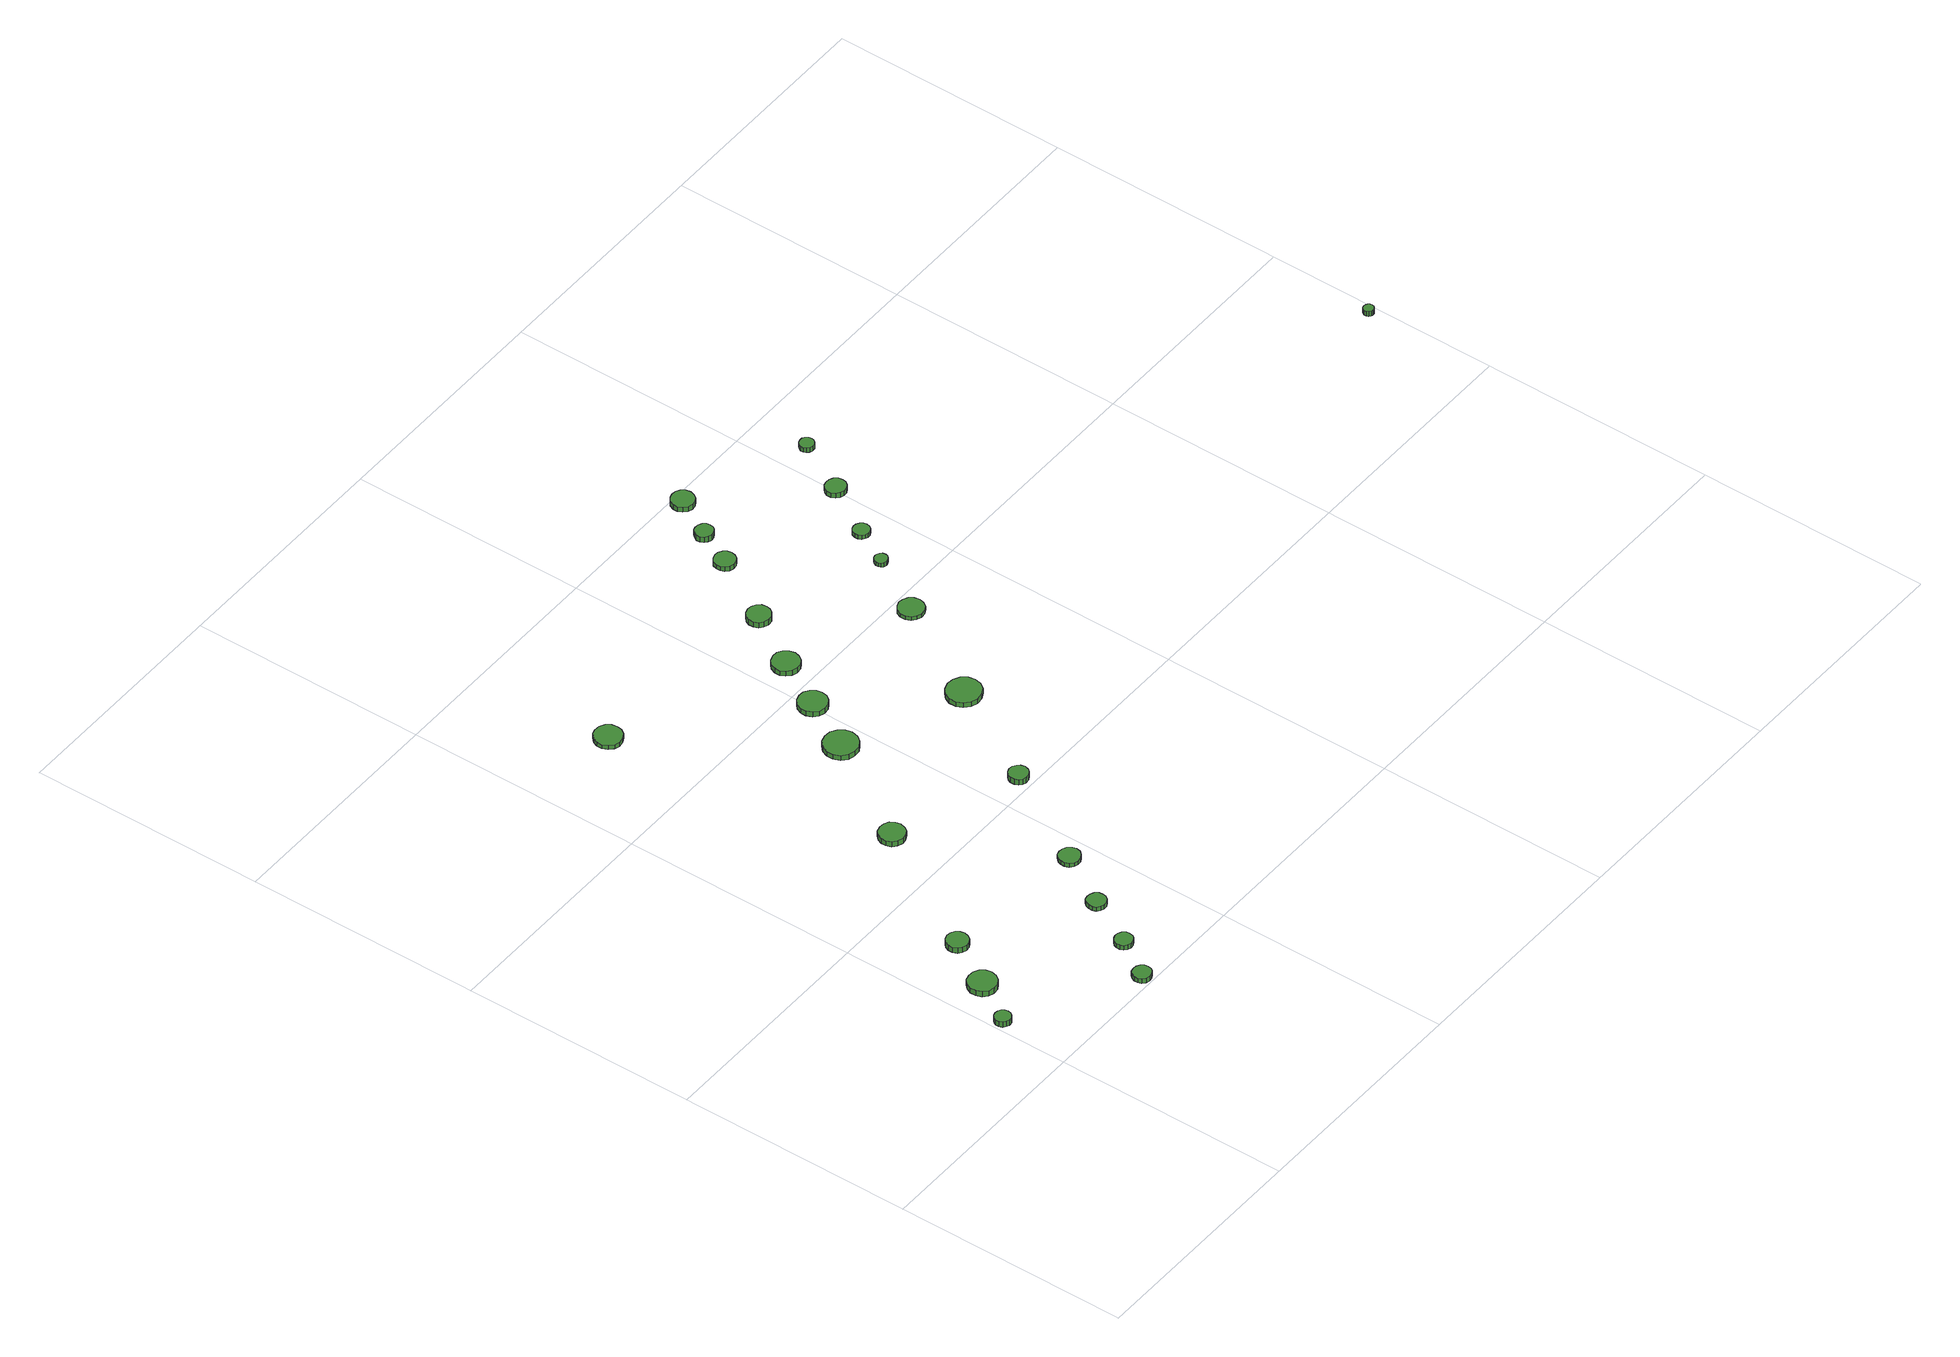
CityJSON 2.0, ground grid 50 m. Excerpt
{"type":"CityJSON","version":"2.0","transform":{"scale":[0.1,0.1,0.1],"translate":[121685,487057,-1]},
"CityObjects":{
"tree1":{"type":"SolitaryVegetationObject","attributes":{"function":"something"},"geometry":[{"type":"MultiSurface","lod":"1","boundaries":[[[0,1,2,3,4,5,6,7,8,9,10,11,12,13,14]],[[15,16,17,18,19,20,21,22,23,24,25,26,27,28,29]],[[0,29,28,1]],[[1,28,27,2]],[[2,27,26,3]],[[3,26,25,4]],[[4,25,24,5]],[[5,24,23,6]],[[6,23,22,7]],[[7,22,21,8]],[[8,21,20,9]],[[9,20,19,10]],[[10,19,18,11]],[[11,18,17,12]],[[12,17,16,13]],[[13,16,15,14]],[[14,15,29,0]]]}]},
"tree2":{"type":"SolitaryVegetationObject","attributes":{"function":"something"},"geometry":[{"type":"MultiSurface","lod":"1","boundaries":[[[30,31,32,33,34,35,36,37,38,39,40,41,42,43,44]],[[45,46,47,48,49,50,51,52,53,54,55,56,57,58,59]],[[30,59,58,31]],[[31,58,57,32]],[[32,57,56,33]],[[33,56,55,34]],[[34,55,54,35]],[[35,54,53,36]],[[36,53,52,37]],[[37,52,51,38]],[[38,51,50,39]],[[39,50,49,40]],[[40,49,48,41]],[[41,48,47,42]],[[42,47,46,43]],[[43,46,45,44]],[[44,45,59,30]]]}]},
"tree3":{"type":"SolitaryVegetationObject","attributes":{"function":"something"},"geometry":[{"type":"MultiSurface","lod":"1","boundaries":[[[60,61,62,63,64,65,66,67,68,69,70,71,72,73,74]],[[75,76,77,78,79,80,81,82,83,84,85,86,87,88,89]],[[60,89,88,61]],[[61,88,87,62]],[[62,87,86,63]],[[63,86,85,64]],[[64,85,84,65]],[[65,84,83,66]],[[66,83,82,67]],[[67,82,81,68]],[[68,81,80,69]],[[69,80,79,70]],[[70,79,78,71]],[[71,78,77,72]],[[72,77,76,73]],[[73,76,75,74]],[[74,75,89,60]]]}]},
"tree4":{"type":"SolitaryVegetationObject","attributes":{"function":"something"},"geometry":[{"type":"MultiSurface","lod":"1","boundaries":[[[90,91,92,93,94,95,96,97,98,99,100,101,102,103,104]],[[105,106,107,108,109,110,111,112,113,114,115,116,117,118,119]],[[90,119,118,91]],[[91,118,117,92]],[[92,117,116,93]],[[93,116,115,94]],[[94,115,114,95]],[[95,114,113,96]],[[96,113,112,97]],[[97,112,111,98]],[[98,111,110,99]],[[99,110,109,100]],[[100,109,108,101]],[[101,108,107,102]],[[102,107,106,103]],[[103,106,105,104]],[[104,105,119,90]]]}]},
"tree5":{"type":"SolitaryVegetationObject","attributes":{"function":"something"},"geometry":[{"type":"MultiSurface","lod":"1","boundaries":[[[120,121,122,123,124,125,126,127,128,129,130,131,132,133,134]],[[135,136,137,138,139,140,141,142,143,144,145,146,147,148,149]],[[120,149,148,121]],[[121,148,147,122]],[[122,147,146,123]],[[123,146,145,124]],[[124,145,144,125]],[[125,144,143,126]],[[126,143,142,127]],[[127,142,141,128]],[[128,141,140,129]],[[129,140,139,130]],[[130,139,138,131]],[[131,138,137,132]],[[132,137,136,133]],[[133,136,135,134]],[[134,135,149,120]]]}]},
"tree6":{"type":"SolitaryVegetationObject","attributes":{"function":"something"},"geometry":[{"type":"MultiSurface","lod":"1","boundaries":[[[150,151,152,153,154,155,156,157,158,159,160,161,162,163,164]],[[165,166,167,168,169,170,171,172,173,174,175,176,177,178,179]],[[150,179,178,151]],[[151,178,177,152]],[[152,177,176,153]],[[153,176,175,154]],[[154,175,174,155]],[[155,174,173,156]],[[156,173,172,157]],[[157,172,171,158]],[[158,171,170,159]],[[159,170,169,160]],[[160,169,168,161]],[[161,168,167,162]],[[162,167,166,163]],[[163,166,165,164]],[[164,165,179,150]]]}]},
"tree7":{"type":"SolitaryVegetationObject","attributes":{"function":"something"},"geometry":[{"type":"MultiSurface","lod":"1","boundaries":[[[180,181,182,183,184,185,186,187,188,189,190,191,192,193,194]],[[195,196,197,198,199,200,201,202,203,204,205,206,207,208,209]],[[180,209,208,181]],[[181,208,207,182]],[[182,207,206,183]],[[183,206,205,184]],[[184,205,204,185]],[[185,204,203,186]],[[186,203,202,187]],[[187,202,201,188]],[[188,201,200,189]],[[189,200,199,190]],[[190,199,198,191]],[[191,198,197,192]],[[192,197,196,193]],[[193,196,195,194]],[[194,195,209,180]]]}]},
"tree8":{"type":"SolitaryVegetationObject","attributes":{"function":"something"},"geometry":[{"type":"MultiSurface","lod":"1","boundaries":[[[210,211,212,213,214,215,216,217,218,219,220,221,222,223,224]],[[225,226,227,228,229,230,231,232,233,234,235,236,237,238,239]],[[210,239,238,211]],[[211,238,237,212]],[[212,237,236,213]],[[213,236,235,214]],[[214,235,234,215]],[[215,234,233,216]],[[216,233,232,217]],[[217,232,231,218]],[[218,231,230,219]],[[219,230,229,220]],[[220,229,228,221]],[[221,228,227,222]],[[222,227,226,223]],[[223,226,225,224]],[[224,225,239,210]]]}]},
"tree9":{"type":"SolitaryVegetationObject","attributes":{"function":"something"},"geometry":[{"type":"MultiSurface","lod":"1","boundaries":[[[240,241,242,243,244,245,246,247,248,249,250,251,252,253,254]],[[255,256,257,258,259,260,261,262,263,264,265,266,267,268,269]],[[240,269,268,241]],[[241,268,267,242]],[[242,267,266,243]],[[243,266,265,244]],[[244,265,264,245]],[[245,264,263,246]],[[246,263,262,247]],[[247,262,261,248]],[[248,261,260,249]],[[249,260,259,250]],[[250,259,258,251]],[[251,258,257,252]],[[252,257,256,253]],[[253,256,255,254]],[[254,255,269,240]]]}]},
"tree10":{"type":"SolitaryVegetationObject","attributes":{"function":"something"},"geometry":[{"type":"MultiSurface","lod":"1","boundaries":[[[270,271,272,273,274,275,276,277,278,279,280,281,282,283,284]],[[285,286,287,288,289,290,291,292,293,294,295,296,297,298,299]],[[270,299,298,271]],[[271,298,297,272]],[[272,297,296,273]],[[273,296,295,274]],[[274,295,294,275]],[[275,294,293,276]],[[276,293,292,277]],[[277,292,291,278]],[[278,291,290,279]],[[279,290,289,280]],[[280,289,288,281]],[[281,288,287,282]],[[282,287,286,283]],[[283,286,285,284]],[[284,285,299,270]]]}]},
"tree11":{"type":"SolitaryVegetationObject","attributes":{"function":"something"},"geometry":[{"type":"MultiSurface","lod":"1","boundaries":[[[300,301,302,303,304,305,306,307,308,309,310,311,312,313,314]],[[315,316,317,318,319,320,321,322,323,324,325,326,327,328,329]],[[300,329,328,301]],[[301,328,327,302]],[[302,327,326,303]],[[303,326,325,304]],[[304,325,324,305]],[[305,324,323,306]],[[306,323,322,307]],[[307,322,321,308]],[[308,321,320,309]],[[309,320,319,310]],[[310,319,318,311]],[[311,318,317,312]],[[312,317,316,313]],[[313,316,315,314]],[[314,315,329,300]]]}]},
"tree12":{"type":"SolitaryVegetationObject","attributes":{"function":"something"},"geometry":[{"type":"MultiSurface","lod":"1","boundaries":[[[330,331,332,333,334,335,336,337,338,339,340,341,342,343,344]],[[345,346,347,348,349,350,351,352,353,354,355,356,357,358,359]],[[330,359,358,331]],[[331,358,357,332]],[[332,357,356,333]],[[333,356,355,334]],[[334,355,354,335]],[[335,354,353,336]],[[336,353,352,337]],[[337,352,351,338]],[[338,351,350,339]],[[339,350,349,340]],[[340,349,348,341]],[[341,348,347,342]],[[342,347,346,343]],[[343,346,345,344]],[[344,345,359,330]]]}]},
"tree13":{"type":"SolitaryVegetationObject","attributes":{"function":"something"},"geometry":[{"type":"MultiSurface","lod":"1","boundaries":[[[360,361,362,363,364,365,366,367,368,369,370,371,372,373,374]],[[375,376,377,378,379,380,381,382,383,384,385,386,387,388,389]],[[360,389,388,361]],[[361,388,387,362]],[[362,387,386,363]],[[363,386,385,364]],[[364,385,384,365]],[[365,384,383,366]],[[366,383,382,367]],[[367,382,381,368]],[[368,381,380,369]],[[369,380,379,370]],[[370,379,378,371]],[[371,378,377,372]],[[372,377,376,373]],[[373,376,375,374]],[[374,375,389,360]]]}]},
"tree14":{"type":"SolitaryVegetationObject","attributes":{"function":"something"},"geometry":[{"type":"MultiSurface","lod":"1","boundaries":[[[390,391,392,393,394,395,396,397,398,399,400,401,402,403,404]],[[405,406,407,408,409,410,411,412,413,414,415,416,417,418,419]],[[390,419,418,391]],[[391,418,417,392]],[[392,417,416,393]],[[393,416,415,394]],[[394,415,414,395]],[[395,414,413,396]],[[396,413,412,397]],[[397,412,411,398]],[[398,411,410,399]],[[399,410,409,400]],[[400,409,408,401]],[[401,408,407,402]],[[402,407,406,403]],[[403,406,405,404]],[[404,405,419,390]]]}]},
"tree15":{"type":"SolitaryVegetationObject","attributes":{"function":"something"},"geometry":[{"type":"MultiSurface","lod":"1","boundaries":[[[420,421,422,423,424,425,426,427,428,429,430,431,432,433,434]],[[435,436,437,438,439,440,441,442,443,444,445,446,447,448,449]],[[420,449,448,421]],[[421,448,447,422]],[[422,447,446,423]],[[423,446,445,424]],[[424,445,444,425]],[[425,444,443,426]],[[426,443,442,427]],[[427,442,441,428]],[[428,441,440,429]],[[429,440,439,430]],[[430,439,438,431]],[[431,438,437,432]],[[432,437,436,433]],[[433,436,435,434]],[[434,435,449,420]]]}]},
"tree16":{"type":"SolitaryVegetationObject","attributes":{"function":"something"},"geometry":[{"type":"MultiSurface","lod":"1","boundaries":[[[450,451,452,453,454,455,456,457,458,459,460,461,462,463,464]],[[465,466,467,468,469,470,471,472,473,474,475,476,477,478,479]],[[450,479,478,451]],[[451,478,477,452]],[[452,477,476,453]],[[453,476,475,454]],[[454,475,474,455]],[[455,474,473,456]],[[456,473,472,457]],[[457,472,471,458]],[[458,471,470,459]],[[459,470,469,460]],[[460,469,468,461]],[[461,468,467,462]],[[462,467,466,463]],[[463,466,465,464]],[[464,465,479,450]]]}]},
"tree17":{"type":"SolitaryVegetationObject","attributes":{"function":"something"},"geometry":[{"type":"MultiSurface","lod":"1","boundaries":[[[480,481,482,483,484,485,486,487,488,489,490,491,492,493,494]],[[495,496,497,498,499,500,501,502,503,504,505,506,507,508,509]],[[480,509,508,481]],[[481,508,507,482]],[[482,507,506,483]],[[483,506,505,484]],[[484,505,504,485]],[[485,504,503,486]],[[486,503,502,487]],[[487,502,501,488]],[[488,501,500,489]],[[489,500,499,490]],[[490,499,498,491]],[[491,498,497,492]],[[492,497,496,493]],[[493,496,495,494]],[[494,495,509,480]]]}]},
"tree18":{"type":"SolitaryVegetationObject","attributes":{"function":"something"},"geometry":[{"type":"MultiSurface","lod":"1","boundaries":[[[510,511,512,513,514,515,516,517,518,519,520,521,522,523,524]],[[525,526,527,528,529,530,531,532,533,534,535,536,537,538,539]],[[510,539,538,511]],[[511,538,537,512]],[[512,537,536,513]],[[513,536,535,514]],[[514,535,534,515]],[[515,534,533,516]],[[516,533,532,517]],[[517,532,531,518]],[[518,531,530,519]],[[519,530,529,520]],[[520,529,528,521]],[[521,528,527,522]],[[522,527,526,523]],[[523,526,525,524]],[[524,525,539,510]]]}]},
"tree19":{"type":"SolitaryVegetationObject","attributes":{"function":"something"},"geometry":[{"type":"MultiSurface","lod":"1","boundaries":[[[540,541,542,543,544,545,546,547,548,549,550,551,552,553,554]],[[555,556,557,558,559,560,561,562,563,564,565,566,567,568,569]],[[540,569,568,541]],[[541,568,567,542]],[[542,567,566,543]],[[543,566,565,544]],[[544,565,564,545]],[[545,564,563,546]],[[546,563,562,547]],[[547,562,561,548]],[[548,561,560,549]],[[549,560,559,550]],[[550,559,558,551]],[[551,558,557,552]],[[552,557,556,553]],[[553,556,555,554]],[[554,555,569,540]]]}]},
"tree20":{"type":"SolitaryVegetationObject","attributes":{"function":"something"},"geometry":[{"type":"MultiSurface","lod":"1","boundaries":[[[570,571,572,573,574,575,576,577,578,579,580,581,582,583,584]],[[585,586,587,588,589,590,591,592,593,594,595,596,597,598,599]],[[570,599,598,571]],[[571,598,597,572]],[[572,597,596,573]],[[573,596,595,574]],[[574,595,594,575]],[[575,594,593,576]],[[576,593,592,577]],[[577,592,591,578]],[[578,591,590,579]],[[579,590,589,580]],[[580,589,588,581]],[[581,588,587,582]],[[582,587,586,583]],[[583,586,585,584]],[[584,585,599,570]]]}]},
"tree21":{"type":"SolitaryVegetationObject","attributes":{"function":"something"},"geometry":[{"type":"MultiSurface","lod":"1","boundaries":[[[600,601,602,603,604,605,606,607,608,609,610,611,612,613,614]],[[615,616,617,618,619,620,621,622,623,624,625,626,627,628,629]],[[600,629,628,601]],[[601,628,627,602]],[[602,627,626,603]],[[603,626,625,604]],[[604,625,624,605]],[[605,624,623,606]],[[606,623,622,607]],[[607,622,621,608]],[[608,621,620,609]],[[609,620,619,610]],[[610,619,618,611]],[[611,618,617,612]],[[612,617,616,613]],[[613,616,615,614]],[[614,615,629,600]]]}]},
"tree22":{"type":"SolitaryVegetationObject","attributes":{"function":"something"},"geometry":[{"type":"MultiSurface","lod":"1","boundaries":[[[630,631,632,633,634,635,636,637,638,639,640,641,642,643,644]],[[645,646,647,648,649,650,651,652,653,654,655,656,657,658,659]],[[630,659,658,631]],[[631,658,657,632]],[[632,657,656,633]],[[633,656,655,634]],[[634,655,654,635]],[[635,654,653,636]],[[636,653,652,637]],[[637,652,651,638]],[[638,651,650,639]],[[639,650,649,640]],[[640,649,648,641]],[[641,648,647,642]],[[642,647,646,643]],[[643,646,645,644]],[[644,645,659,630]]]}]},
"tree23":{"type":"SolitaryVegetationObject","attributes":{"function":"something"},"geometry":[{"type":"MultiSurface","lod":"1","boundaries":[[[660,661,662,663,664,665,666,667,668,669,670,671,672,673,674]],[[675,676,677,678,679,680,681,682,683,684,685,686,687,688,689]],[[660,689,688,661]],[[661,688,687,662]],[[662,687,686,663]],[[663,686,685,664]],[[664,685,684,665]],[[665,684,683,666]],[[666,683,682,667]],[[667,682,681,668]],[[668,681,680,669]],[[669,680,679,670]],[[670,679,678,671]],[[671,678,677,672]],[[672,677,676,673]],[[673,676,675,674]],[[674,675,689,660]]]}]},
"tree24":{"type":"SolitaryVegetationObject","attributes":{"function":"something"},"geometry":[{"type":"MultiSurface","lod":"1","boundaries":[[[690,691,692,693,694,695,696,697,698,699,700,701,702,703,704]],[[705,706,707,708,709,710,711,712,713,714,715,716,717,718,719]],[[690,719,718,691]],[[691,718,717,692]],[[692,717,716,693]],[[693,716,715,694]],[[694,715,714,695]],[[695,714,713,696]],[[696,713,712,697]],[[697,712,711,698]],[[698,711,710,699]],[[699,710,709,700]],[[700,709,708,701]],[[701,708,707,702]],[[702,707,706,703]],[[703,706,705,704]],[[704,705,719,690]]]}]}
},
"vertices":[
[39,156,20],[38,163,20],[34,169,20],[28,172,20],[21,173,20],[14,171,20],[9,166,20],[6,160,20],[6,153,20],[9,146,20],[14,142,20],[21,139,20],[28,140,20],[34,144,20],[38,149,20],[38,149,7],[34,144,7],[28,140,7],[21,139,7],[14,142,7],[9,146,7],[6,153,7],[6,160,7],[9,166,7],[14,171,7],[21,173,7],[28,172,7],[34,169,7],[38,163,7],[39,156,7],
[108,245,19],[105,257,19],[98,267,19],[87,273,19],[75,274,19],[63,271,19],[54,262,19],[49,251,19],[49,239,19],[54,227,19],[63,219,19],[75,215,19],[87,216,19],[98,223,19],[105,233,19],[105,233,6],[98,223,6],[87,216,6],[75,215,6],[63,219,6],[54,227,6],[49,239,6],[49,251,6],[54,262,6],[63,271,6],[75,274,6],[87,273,6],[98,267,6],[105,257,6],[108,245,6],
[163,349,19],[161,358,19],[156,366,19],[147,371,19],[138,372,19],[129,369,19],[122,362,19],[118,354,19],[118,344,19],[122,335,19],[129,329,19],[138,326,19],[147,327,19],[156,332,19],[161,340,19],[161,340,6],[156,332,6],[147,327,6],[138,326,6],[129,329,6],[122,335,6],[118,344,6],[118,354,6],[122,362,6],[129,369,6],[138,372,6],[147,371,6],[156,366,6],[161,358,6],[163,349,6],
[296,23,16],[295,31,16],[290,37,16],[283,41,16],[275,42,16],[267,40,16],[261,34,16],[258,27,16],[258,19,16],[261,12,16],[267,6,16],[275,4,16],[283,5,16],[290,9,16],[295,15,16],[295,15,5],[290,9,5],[283,5,5],[275,4,5],[267,6,5],[261,12,5],[258,19,5],[258,27,5],[261,34,5],[267,40,5],[275,42,5],[283,41,5],[290,37,5],[295,31,5],[296,23,5],
[348,104,16],[347,112,16],[342,118,16],[335,122,16],[327,123,16],[320,120,16],[314,115,16],[311,108,16],[311,100,16],[314,93,16],[320,88,16],[327,85,16],[335,86,16],[342,90,16],[347,96,16],[347,96,5],[342,90,5],[335,86,5],[327,85,5],[320,88,5],[314,93,5],[311,100,5],[311,108,5],[314,115,5],[320,120,5],[327,123,5],[335,122,5],[342,118,5],[347,112,5],[348,104,5],
[405,209,15],[404,217,15],[399,224,15],[391,228,15],[383,229,15],[375,227,15],[369,221,15],[366,213,15],[366,205,15],[369,197,15],[375,192,15],[383,189,15],[391,190,15],[399,194,15],[404,201,15],[404,201,5],[399,194,5],[391,190,5],[383,189,5],[375,192,5],[369,197,5],[366,205,5],[366,213,5],[369,221,5],[375,227,5],[383,229,5],[391,228,5],[399,224,5],[404,217,5],[405,209,5],
[329,620,22],[326,631,22],[320,641,22],[310,646,22],[299,647,22],[288,644,22],[279,636,22],[275,626,22],[275,615,22],[279,604,22],[288,597,22],[299,593,22],[310,595,22],[320,600,22],[326,609,22],[326,609,10],[320,600,10],[310,595,10],[299,593,10],[288,597,10],[279,604,10],[275,615,10],[275,626,10],[279,636,10],[288,644,10],[299,647,10],[310,646,10],[320,641,10],[326,631,10],[329,620,10],
[476,322,15],[474,331,15],[468,339,15],[460,343,15],[451,344,15],[442,342,15],[435,335,15],[432,327,15],[432,318,15],[435,309,15],[442,303,15],[451,300,15],[460,301,15],[468,306,15],[474,313,15],[474,313,5],[468,306,5],[460,301,5],[451,300,5],[442,303,5],[435,309,5],[432,318,5],[432,327,5],[435,335,5],[442,342,5],[451,344,5],[460,343,5],[468,339,5],[474,331,5],[476,322,5],
[234,1206,15],[232,1218,15],[225,1228,15],[214,1234,15],[202,1235,15],[191,1232,15],[182,1223,15],[177,1212,15],[177,1200,15],[182,1189,15],[191,1181,15],[202,1177,15],[214,1179,15],[225,1185,15],[232,1195,15],[232,1195,5],[225,1185,5],[214,1179,5],[202,1177,5],[191,1181,5],[182,1189,5],[177,1200,5],[177,1212,5],[182,1223,5],[191,1232,5],[202,1235,5],[214,1234,5],[225,1228,5],[232,1218,5],[234,1206,5],
[475,841,24],[472,855,24],[463,867,24],[450,875,24],[435,876,24],[421,872,24],[410,862,24],[404,848,24],[404,834,24],[410,820,24],[421,810,24],[435,806,24],[450,807,24],[463,815,24],[472,826,24],[472,826,12],[463,815,12],[450,807,12],[435,806,12],[421,810,12],[410,820,12],[404,834,12],[404,848,12],[410,862,12],[421,872,12],[435,876,12],[450,875,12],[463,867,12],[472,855,12],[475,841,12],
[591,527,24],[589,536,24],[584,542,24],[577,547,24],[568,548,24],[560,545,24],[554,539,24],[551,532,24],[551,523,24],[554,515,24],[560,510,24],[568,507,24],[577,508,24],[584,512,24],[589,519,24],[589,519,11],[584,512,11],[577,508,11],[568,507,11],[560,510,11],[554,515,11],[551,523,11],[551,532,11],[554,539,11],[560,545,11],[568,548,11],[577,547,11],[584,542,11],[589,536,11],[591,527,11],
[533,954,19],[531,966,19],[523,976,19],[513,983,19],[500,984,19],[488,980,19],[479,972,19],[474,960,19],[474,948,19],[479,936,19],[488,928,19],[500,924,19],[513,925,19],[523,932,19],[531,942,19],[531,942,7],[523,932,7],[513,925,7],[500,924,7],[488,928,7],[479,936,7],[474,948,7],[474,960,7],[479,972,7],[488,980,7],[500,984,7],[513,983,7],[523,976,7],[531,966,7],[533,954,7],
[592,1060,17],[589,1072,17],[582,1082,17],[572,1088,17],[560,1089,17],[549,1085,17],[540,1077,17],[535,1066,17],[535,1054,17],[540,1044,17],[549,1036,17],[560,1032,17],[572,1033,17],[582,1039,17],[589,1049,17],[589,1049,5],[582,1039,5],[572,1033,5],[560,1032,5],[549,1036,5],[540,1044,5],[535,1054,5],[535,1066,5],[540,1077,5],[549,1085,5],[560,1089,5],[572,1088,5],[582,1082,5],[589,1072,5],[592,1060,5],
[727,744,24],[724,758,24],[715,770,24],[702,777,24],[687,779,24],[673,774,24],[662,764,24],[656,751,24],[656,736,24],[662,723,24],[673,713,24],[687,708,24],[702,710,24],[715,717,24],[724,729,24],[724,729,12],[715,717,12],[702,710,12],[687,708,12],[673,713,12],[662,723,12],[656,736,12],[656,751,12],[662,764,12],[673,774,12],[687,779,12],[702,777,12],[715,770,12],[724,758,12],[727,744,12],
[661,1178,18],[659,1188,18],[653,1196,18],[644,1201,18],[634,1202,18],[624,1199,18],[616,1192,18],[612,1183,18],[612,1173,18],[616,1163,18],[624,1157,18],[634,1153,18],[644,1154,18],[653,1160,18],[659,1168,18],[659,1168,5],[653,1160,5],[644,1154,5],[634,1153,5],[624,1157,5],[616,1163,5],[612,1173,5],[612,1183,5],[616,1192,5],[624,1199,5],[634,1202,5],[644,1201,5],[653,1196,5],[659,1188,5],[661,1178,5],
[849,963,15],[846,974,15],[840,983,15],[830,988,15],[819,990,15],[809,986,15],[800,979,15],[796,969,15],[796,957,15],[800,947,15],[809,940,15],[819,936,15],[830,938,15],[840,943,15],[846,952,15],[846,952,6],[840,943,6],[830,938,6],[819,936,6],[809,940,6],[800,947,6],[796,957,6],[796,969,6],[800,979,6],[809,986,6],[819,990,6],[830,988,6],[840,983,6],[846,974,6],[849,963,6],
[742,1319,16],[740,1328,16],[735,1335,16],[727,1340,16],[718,1341,16],[709,1338,16],[702,1332,16],[699,1323,16],[699,1314,16],[702,1306,16],[709,1299,16],[718,1297,16],[727,1298,16],[735,1302,16],[740,1310,16],[740,1310,5],[735,1302,5],[727,1298,5],[718,1297,5],[709,1299,5],[702,1306,5],[699,1314,5],[699,1323,5],[702,1332,5],[709,1338,5],[718,1341,5],[727,1340,5],[735,1335,5],[740,1328,5],[742,1319,5],
[777,1395,18],[776,1403,18],[771,1409,18],[764,1413,18],[756,1414,18],[749,1412,18],[743,1406,18],[739,1399,18],[739,1391,18],[743,1384,18],[749,1379,18],[756,1376,18],[764,1377,18],[771,1381,18],[776,1387,18],[776,1387,5],[771,1381,5],[764,1377,5],[756,1376,5],[749,1379,5],[743,1384,5],[739,1391,5],[739,1399,5],[743,1406,5],[749,1412,5],[756,1414,5],[764,1413,5],[771,1409,5],[776,1403,5],[777,1395,5],
[909,1087,16],[908,1093,16],[904,1097,16],[899,1100,16],[894,1101,16],[888,1099,16],[884,1095,16],[882,1090,16],[882,1084,16],[884,1079,16],[888,1075,16],[894,1073,16],[899,1074,16],[904,1077,16],[908,1081,16],[908,1081,6],[904,1077,6],[899,1074,6],[894,1073,6],[888,1075,6],[884,1079,6],[882,1084,6],[882,1090,6],[884,1095,6],[888,1099,6],[894,1101,6],[899,1100,6],[904,1097,6],[908,1093,6],[909,1087,6],
[829,1479,17],[827,1489,17],[821,1497,17],[813,1502,17],[803,1503,17],[793,1500,17],[786,1494,17],[781,1484,17],[781,1474,17],[786,1465,17],[793,1458,17],[803,1455,17],[813,1456,17],[821,1461,17],[827,1470,17],[827,1470,5],[821,1461,5],[813,1456,5],[803,1455,5],[793,1458,5],[786,1465,5],[781,1474,5],[781,1484,5],[786,1494,5],[793,1500,5],[803,1503,5],[813,1502,5],[821,1497,5],[827,1489,5],[829,1479,5],
[954,1164,16],[953,1171,16],[949,1176,16],[942,1180,16],[935,1181,16],[929,1179,16],[923,1174,16],[920,1167,16],[920,1160,16],[923,1153,16],[929,1149,16],[935,1146,16],[942,1147,16],[949,1151,16],[953,1157,16],[953,1157,6],[949,1151,6],[942,1147,6],[935,1146,6],[929,1149,6],[923,1153,6],[920,1160,6],[920,1167,6],[923,1174,6],[929,1179,6],[935,1181,6],[942,1180,6],[949,1176,6],[953,1171,6],[954,1164,6],
[1024,1272,17],[1023,1281,17],[1017,1288,17],[1010,1292,17],[1001,1293,17],[993,1291,17],[986,1285,17],[982,1277,17],[982,1268,17],[986,1260,17],[993,1254,17],[1001,1251,17],[1010,1252,17],[1017,1256,17],[1023,1264,17],[1023,1264,5],[1017,1256,5],[1010,1252,5],[1001,1251,5],[993,1254,5],[986,1260,5],[982,1268,5],[982,1277,5],[986,1285,5],[993,1291,5],[1001,1293,5],[1010,1292,5],[1017,1288,5],[1023,1281,5],[1024,1272,5],
[1081,1386,16],[1080,1392,16],[1076,1398,16],[1071,1401,16],[1064,1401,16],[1058,1399,16],[1054,1395,16],[1051,1389,16],[1051,1383,16],[1054,1378,16],[1058,1373,16],[1064,1371,16],[1071,1372,16],[1076,1375,16],[1080,1380,16],[1080,1380,5],[1076,1375,5],[1071,1372,5],[1064,1371,5],[1058,1373,5],[1054,1378,5],[1051,1383,5],[1051,1389,5],[1054,1395,5],[1058,1399,5],[1064,1401,5],[1071,1401,5],[1076,1398,5],[1080,1392,5],[1081,1386,5],
[1983,758,31],[1982,763,31],[1979,766,31],[1976,768,31],[1971,769,31],[1967,768,31],[1964,765,31],[1962,761,31],[1962,756,31],[1964,752,31],[1967,749,31],[1971,748,31],[1976,748,31],[1979,750,31],[1982,754,31],[1982,754,19],[1979,750,19],[1976,748,19],[1971,748,19],[1967,749,19],[1964,752,19],[1962,756,19],[1962,761,19],[1964,765,19],[1967,768,19],[1971,769,19],[1976,768,19],[1979,766,19],[1982,763,19],[1983,758,19]
]}
